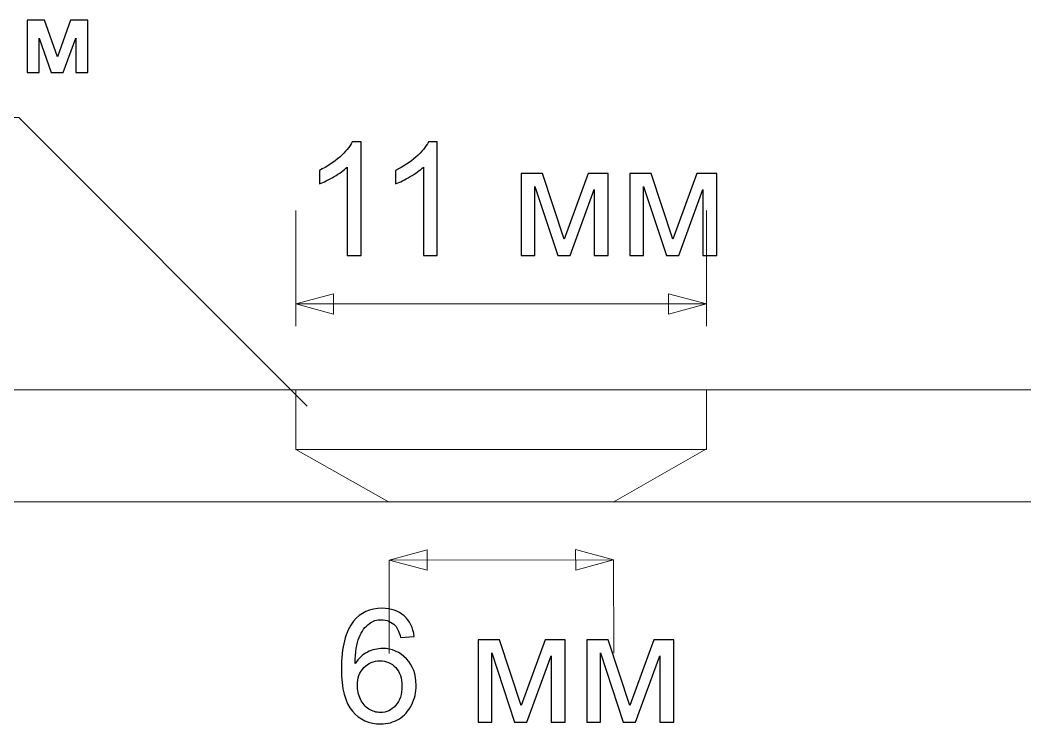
# Model space of a CAD drawing. Header units: centimetres. Extents: x -84 to 84, y -59 to 59.
# Drawn here: x -40.666 to -37.975, y 16.332 to 18.217 of the extents above; entities that cross this region are included whole.
import ezdxf

# ---------------------------------------------------------------- set-up
doc = ezdxf.new("R2010")
doc.units = ezdxf.units.CM
doc.header["$MEASUREMENT"] = 0
doc.layers.add('layer 1', color=7, linetype='Continuous')

msp = doc.modelspace()

# ---------------------------------------------------------------- linework, layer by layer
at = {"layer": 'layer 1', "color": 155}
for points, knots in [([(-40.64665, 18.21664), (-40.64665, 18.21664), (-40.60033, 18.21664), (-40.60033, 18.21664), (-40.60033, 18.21664), (-40.60033, 18.21664), (-40.5658, 18.11869), (-40.5658, 18.11869), (-40.5658, 18.11869), (-40.5658, 18.11869), (-40.53069, 18.21664), (-40.53069, 18.21664), (-40.53069, 18.21664), (-40.53069, 18.21664), (-40.48469, 18.21664), (-40.48469, 18.21664), (-40.48469, 18.21664), (-40.48469, 18.21664), (-40.48469, 18.07608), (-40.48469, 18.07608), (-40.48469, 18.07608), (-40.48469, 18.07608), (-40.51638, 18.07608), (-40.51638, 18.07608), (-40.51638, 18.07608), (-40.51638, 18.07608), (-40.51638, 18.16861), (-40.51638, 18.16861), (-40.51638, 18.16861), (-40.51638, 18.16861), (-40.55041, 18.07608), (-40.55041, 18.07608), (-40.55041, 18.07608), (-40.55041, 18.07608), (-40.58232, 18.07608), (-40.58232, 18.07608), (-40.58232, 18.07608), (-40.58232, 18.07608), (-40.61496, 18.16861), (-40.61496, 18.16861), (-40.61496, 18.16861), (-40.61496, 18.16861), (-40.61496, 18.07608), (-40.61496, 18.07608), (-40.61496, 18.07608), (-40.61496, 18.07608), (-40.64665, 18.07608), (-40.64665, 18.07608), (-40.64665, 18.07608), (-40.64665, 18.07608), (-40.64665, 18.21664), (-40.64665, 18.21664)], [0, 0, 0, 0, 0.0714286, 0.0714286, 0.0714286, 0.0714286, 0.1428571, 0.1428571, 0.1428571, 0.1428571, 0.2142857, 0.2142857, 0.2142857, 0.2142857, 0.2857143, 0.2857143, 0.2857143, 0.2857143, 0.3571429, 0.3571429, 0.3571429, 0.3571429, 0.4285714, 0.4285714, 0.4285714, 0.4285714, 0.5, 0.5, 0.5, 0.5, 0.5714286, 0.5714286, 0.5714286, 0.5714286, 0.6428571, 0.6428571, 0.6428571, 0.6428571, 0.7142857, 0.7142857, 0.7142857, 0.7142857, 0.7857143, 0.7857143, 0.7857143, 0.7857143, 0.8571429, 0.8571429, 0.8571429, 0.8571429, 1, 1, 1, 1]), ([(-39.75247, 17.58599), (-39.75247, 17.58599), (-39.78972, 17.58599), (-39.78972, 17.58599), (-39.78972, 17.58599), (-39.78972, 17.58599), (-39.78972, 17.8232), (-39.78972, 17.8232), (-39.78972, 17.8232), (-39.79868, 17.81459), (-39.81047, 17.80605), (-39.825, 17.79751), (-39.825, 17.79751), (-39.83954, 17.78898), (-39.85266, 17.78256), (-39.86423, 17.77832), (-39.86423, 17.77832), (-39.86423, 17.77832), (-39.86423, 17.81431), (-39.86423, 17.81431), (-39.86423, 17.81431), (-39.84342, 17.82404), (-39.82521, 17.8359), (-39.80962, 17.84987), (-39.80962, 17.84987), (-39.79403, 17.86377), (-39.78295, 17.87724), (-39.77646, 17.89036), (-39.77646, 17.89036), (-39.77646, 17.89036), (-39.75247, 17.89036), (-39.75247, 17.89036), (-39.75247, 17.89036), (-39.75247, 17.89036), (-39.75247, 17.58599), (-39.75247, 17.58599)], [0, 0, 0, 0, 0.1, 0.1, 0.1, 0.1, 0.2, 0.2, 0.2, 0.2, 0.3, 0.3, 0.3, 0.3, 0.4, 0.4, 0.4, 0.4, 0.5, 0.5, 0.5, 0.5, 0.6, 0.6, 0.6, 0.6, 0.7, 0.7, 0.7, 0.7, 0.8, 0.8, 0.8, 0.8, 1, 1, 1, 1]), ([(-39.54843, 17.58599), (-39.54843, 17.58599), (-39.58568, 17.58599), (-39.58568, 17.58599), (-39.58568, 17.58599), (-39.58568, 17.58599), (-39.58568, 17.8232), (-39.58568, 17.8232), (-39.58568, 17.8232), (-39.59464, 17.81459), (-39.60643, 17.80605), (-39.62096, 17.79751), (-39.62096, 17.79751), (-39.6355, 17.78898), (-39.64862, 17.78256), (-39.66019, 17.77832), (-39.66019, 17.77832), (-39.66019, 17.77832), (-39.66019, 17.81431), (-39.66019, 17.81431), (-39.66019, 17.81431), (-39.63938, 17.82404), (-39.62117, 17.8359), (-39.60558, 17.84987), (-39.60558, 17.84987), (-39.58999, 17.86377), (-39.57891, 17.87724), (-39.57242, 17.89036), (-39.57242, 17.89036), (-39.57242, 17.89036), (-39.54843, 17.89036), (-39.54843, 17.89036), (-39.54843, 17.89036), (-39.54843, 17.89036), (-39.54843, 17.58599), (-39.54843, 17.58599)], [0, 0, 0, 0, 0.1, 0.1, 0.1, 0.1, 0.2, 0.2, 0.2, 0.2, 0.3, 0.3, 0.3, 0.3, 0.4, 0.4, 0.4, 0.4, 0.5, 0.5, 0.5, 0.5, 0.6, 0.6, 0.6, 0.6, 0.7, 0.7, 0.7, 0.7, 0.8, 0.8, 0.8, 0.8, 1, 1, 1, 1]), ([(-39.32364, 17.8057), (-39.32364, 17.8057), (-39.26635, 17.8057), (-39.26635, 17.8057), (-39.26635, 17.8057), (-39.26635, 17.8057), (-39.20828, 17.62988), (-39.20828, 17.62988), (-39.20828, 17.62988), (-39.20828, 17.62988), (-39.14401, 17.8057), (-39.14401, 17.8057), (-39.14401, 17.8057), (-39.14401, 17.8057), (-39.09081, 17.8057), (-39.09081, 17.8057), (-39.09081, 17.8057), (-39.09081, 17.8057), (-39.09081, 17.58599), (-39.09081, 17.58599), (-39.09081, 17.58599), (-39.09081, 17.58599), (-39.12806, 17.58599), (-39.12806, 17.58599), (-39.12806, 17.58599), (-39.12806, 17.58599), (-39.12806, 17.76287), (-39.12806, 17.76287), (-39.12806, 17.76287), (-39.12806, 17.76287), (-39.19276, 17.58599), (-39.19276, 17.58599), (-39.19276, 17.58599), (-39.19276, 17.58599), (-39.22606, 17.58599), (-39.22606, 17.58599), (-39.22606, 17.58599), (-39.22606, 17.58599), (-39.28723, 17.77134), (-39.28723, 17.77134), (-39.28723, 17.77134), (-39.28723, 17.77134), (-39.28723, 17.58599), (-39.28723, 17.58599), (-39.28723, 17.58599), (-39.28723, 17.58599), (-39.32364, 17.58599), (-39.32364, 17.58599), (-39.32364, 17.58599), (-39.32364, 17.58599), (-39.32364, 17.8057), (-39.32364, 17.8057)], [0, 0, 0, 0, 0.0714286, 0.0714286, 0.0714286, 0.0714286, 0.1428571, 0.1428571, 0.1428571, 0.1428571, 0.2142857, 0.2142857, 0.2142857, 0.2142857, 0.2857143, 0.2857143, 0.2857143, 0.2857143, 0.3571429, 0.3571429, 0.3571429, 0.3571429, 0.4285714, 0.4285714, 0.4285714, 0.4285714, 0.5, 0.5, 0.5, 0.5, 0.5714286, 0.5714286, 0.5714286, 0.5714286, 0.6428571, 0.6428571, 0.6428571, 0.6428571, 0.7142857, 0.7142857, 0.7142857, 0.7142857, 0.7857143, 0.7857143, 0.7857143, 0.7857143, 0.8571429, 0.8571429, 0.8571429, 0.8571429, 1, 1, 1, 1]), ([(-39.0326, 17.8057), (-39.0326, 17.8057), (-38.97531, 17.8057), (-38.97531, 17.8057), (-38.97531, 17.8057), (-38.97531, 17.8057), (-38.91724, 17.62988), (-38.91724, 17.62988), (-38.91724, 17.62988), (-38.91724, 17.62988), (-38.85297, 17.8057), (-38.85297, 17.8057), (-38.85297, 17.8057), (-38.85297, 17.8057), (-38.79977, 17.8057), (-38.79977, 17.8057), (-38.79977, 17.8057), (-38.79977, 17.8057), (-38.79977, 17.58599), (-38.79977, 17.58599), (-38.79977, 17.58599), (-38.79977, 17.58599), (-38.83702, 17.58599), (-38.83702, 17.58599), (-38.83702, 17.58599), (-38.83702, 17.58599), (-38.83702, 17.76287), (-38.83702, 17.76287), (-38.83702, 17.76287), (-38.83702, 17.76287), (-38.90172, 17.58599), (-38.90172, 17.58599), (-38.90172, 17.58599), (-38.90172, 17.58599), (-38.93502, 17.58599), (-38.93502, 17.58599), (-38.93502, 17.58599), (-38.93502, 17.58599), (-38.99619, 17.77134), (-38.99619, 17.77134), (-38.99619, 17.77134), (-38.99619, 17.77134), (-38.99619, 17.58599), (-38.99619, 17.58599), (-38.99619, 17.58599), (-38.99619, 17.58599), (-39.0326, 17.58599), (-39.0326, 17.58599), (-39.0326, 17.58599), (-39.0326, 17.58599), (-39.0326, 17.8057), (-39.0326, 17.8057)], [0, 0, 0, 0, 0.0714286, 0.0714286, 0.0714286, 0.0714286, 0.1428571, 0.1428571, 0.1428571, 0.1428571, 0.2142857, 0.2142857, 0.2142857, 0.2142857, 0.2857143, 0.2857143, 0.2857143, 0.2857143, 0.3571429, 0.3571429, 0.3571429, 0.3571429, 0.4285714, 0.4285714, 0.4285714, 0.4285714, 0.5, 0.5, 0.5, 0.5, 0.5714286, 0.5714286, 0.5714286, 0.5714286, 0.6428571, 0.6428571, 0.6428571, 0.6428571, 0.7142857, 0.7142857, 0.7142857, 0.7142857, 0.7857143, 0.7857143, 0.7857143, 0.7857143, 0.8571429, 0.8571429, 0.8571429, 0.8571429, 1, 1, 1, 1]), ([(-39.61019, 16.56625), (-39.61019, 16.56625), (-39.64702, 16.56329), (-39.64702, 16.56329), (-39.64702, 16.56329), (-39.65033, 16.57789), (-39.65506, 16.58855), (-39.6612, 16.59518), (-39.6612, 16.59518), (-39.67129, 16.60583), (-39.68378, 16.61112), (-39.69859, 16.61112), (-39.69859, 16.61112), (-39.71052, 16.61112), (-39.7211, 16.60781), (-39.7302, 16.60118), (-39.7302, 16.60118), (-39.74191, 16.59264), (-39.75109, 16.58022), (-39.75793, 16.56385), (-39.75793, 16.56385), (-39.7647, 16.54741), (-39.76823, 16.52406), (-39.76851, 16.49379), (-39.76851, 16.49379), (-39.75955, 16.50741), (-39.74855, 16.51757), (-39.73556, 16.52413), (-39.73556, 16.52413), (-39.72258, 16.53076), (-39.70904, 16.53408), (-39.69478, 16.53408), (-39.69478, 16.53408), (-39.66995, 16.53408), (-39.64878, 16.52491), (-39.63128, 16.50663), (-39.63128, 16.50663), (-39.61386, 16.48836), (-39.60511, 16.46479), (-39.60511, 16.4358), (-39.60511, 16.4358), (-39.60511, 16.41675), (-39.6092, 16.39911), (-39.61738, 16.38274), (-39.61738, 16.38274), (-39.62564, 16.36637), (-39.63686, 16.35388), (-39.65125, 16.3452), (-39.65125, 16.3452), (-39.66557, 16.33652), (-39.68187, 16.33215), (-39.70008, 16.33215), (-39.70008, 16.33215), (-39.73105, 16.33215), (-39.75638, 16.34358), (-39.77599, 16.36637), (-39.77599, 16.36637), (-39.79554, 16.38916), (-39.80534, 16.42676), (-39.80534, 16.47912), (-39.80534, 16.47912), (-39.80534, 16.53768), (-39.79448, 16.58029), (-39.77282, 16.60689), (-39.77282, 16.60689), (-39.75391, 16.63003), (-39.72844, 16.6416), (-39.69634, 16.6416), (-39.69634, 16.6416), (-39.67249, 16.6416), (-39.65287, 16.6349), (-39.63763, 16.62157), (-39.63763, 16.62157), (-39.62239, 16.60823), (-39.61322, 16.58982), (-39.61019, 16.56625)], [0, 0, 0, 0, 0.05, 0.05, 0.05, 0.05, 0.1, 0.1, 0.1, 0.1, 0.15, 0.15, 0.15, 0.15, 0.2, 0.2, 0.2, 0.2, 0.25, 0.25, 0.25, 0.25, 0.3, 0.3, 0.3, 0.3, 0.35, 0.35, 0.35, 0.35, 0.4, 0.4, 0.4, 0.4, 0.45, 0.45, 0.45, 0.45, 0.5, 0.5, 0.5, 0.5, 0.55, 0.55, 0.55, 0.55, 0.6, 0.6, 0.6, 0.6, 0.65, 0.65, 0.65, 0.65, 0.7, 0.7, 0.7, 0.7, 0.75, 0.75, 0.75, 0.75, 0.8, 0.8, 0.8, 0.8, 0.85, 0.85, 0.85, 0.85, 0.9, 0.9, 0.9, 0.9, 1, 1, 1, 1]), ([(-39.43916, 16.55694), (-39.43916, 16.55694), (-39.38187, 16.55694), (-39.38187, 16.55694), (-39.38187, 16.55694), (-39.38187, 16.55694), (-39.3238, 16.38112), (-39.3238, 16.38112), (-39.3238, 16.38112), (-39.3238, 16.38112), (-39.25953, 16.55694), (-39.25953, 16.55694), (-39.25953, 16.55694), (-39.25953, 16.55694), (-39.20633, 16.55694), (-39.20633, 16.55694), (-39.20633, 16.55694), (-39.20633, 16.55694), (-39.20633, 16.33723), (-39.20633, 16.33723), (-39.20633, 16.33723), (-39.20633, 16.33723), (-39.24358, 16.33723), (-39.24358, 16.33723), (-39.24358, 16.33723), (-39.24358, 16.33723), (-39.24358, 16.51411), (-39.24358, 16.51411), (-39.24358, 16.51411), (-39.24358, 16.51411), (-39.30828, 16.33723), (-39.30828, 16.33723), (-39.30828, 16.33723), (-39.30828, 16.33723), (-39.34158, 16.33723), (-39.34158, 16.33723), (-39.34158, 16.33723), (-39.34158, 16.33723), (-39.40275, 16.52258), (-39.40275, 16.52258), (-39.40275, 16.52258), (-39.40275, 16.52258), (-39.40275, 16.33723), (-39.40275, 16.33723), (-39.40275, 16.33723), (-39.40275, 16.33723), (-39.43916, 16.33723), (-39.43916, 16.33723), (-39.43916, 16.33723), (-39.43916, 16.33723), (-39.43916, 16.55694), (-39.43916, 16.55694)], [0, 0, 0, 0, 0.0714286, 0.0714286, 0.0714286, 0.0714286, 0.1428571, 0.1428571, 0.1428571, 0.1428571, 0.2142857, 0.2142857, 0.2142857, 0.2142857, 0.2857143, 0.2857143, 0.2857143, 0.2857143, 0.3571429, 0.3571429, 0.3571429, 0.3571429, 0.4285714, 0.4285714, 0.4285714, 0.4285714, 0.5, 0.5, 0.5, 0.5, 0.5714286, 0.5714286, 0.5714286, 0.5714286, 0.6428571, 0.6428571, 0.6428571, 0.6428571, 0.7142857, 0.7142857, 0.7142857, 0.7142857, 0.7857143, 0.7857143, 0.7857143, 0.7857143, 0.8571429, 0.8571429, 0.8571429, 0.8571429, 1, 1, 1, 1]), ([(-39.14812, 16.55694), (-39.14812, 16.55694), (-39.09083, 16.55694), (-39.09083, 16.55694), (-39.09083, 16.55694), (-39.09083, 16.55694), (-39.03276, 16.38112), (-39.03276, 16.38112), (-39.03276, 16.38112), (-39.03276, 16.38112), (-38.96849, 16.55694), (-38.96849, 16.55694), (-38.96849, 16.55694), (-38.96849, 16.55694), (-38.91529, 16.55694), (-38.91529, 16.55694), (-38.91529, 16.55694), (-38.91529, 16.55694), (-38.91529, 16.33723), (-38.91529, 16.33723), (-38.91529, 16.33723), (-38.91529, 16.33723), (-38.95254, 16.33723), (-38.95254, 16.33723), (-38.95254, 16.33723), (-38.95254, 16.33723), (-38.95254, 16.51411), (-38.95254, 16.51411), (-38.95254, 16.51411), (-38.95254, 16.51411), (-39.01724, 16.33723), (-39.01724, 16.33723), (-39.01724, 16.33723), (-39.01724, 16.33723), (-39.05054, 16.33723), (-39.05054, 16.33723), (-39.05054, 16.33723), (-39.05054, 16.33723), (-39.11171, 16.52258), (-39.11171, 16.52258), (-39.11171, 16.52258), (-39.11171, 16.52258), (-39.11171, 16.33723), (-39.11171, 16.33723), (-39.11171, 16.33723), (-39.11171, 16.33723), (-39.14812, 16.33723), (-39.14812, 16.33723), (-39.14812, 16.33723), (-39.14812, 16.33723), (-39.14812, 16.55694), (-39.14812, 16.55694)], [0, 0, 0, 0, 0.0714286, 0.0714286, 0.0714286, 0.0714286, 0.1428571, 0.1428571, 0.1428571, 0.1428571, 0.2142857, 0.2142857, 0.2142857, 0.2142857, 0.2857143, 0.2857143, 0.2857143, 0.2857143, 0.3571429, 0.3571429, 0.3571429, 0.3571429, 0.4285714, 0.4285714, 0.4285714, 0.4285714, 0.5, 0.5, 0.5, 0.5, 0.5714286, 0.5714286, 0.5714286, 0.5714286, 0.6428571, 0.6428571, 0.6428571, 0.6428571, 0.7142857, 0.7142857, 0.7142857, 0.7142857, 0.7857143, 0.7857143, 0.7857143, 0.7857143, 0.8571429, 0.8571429, 0.8571429, 0.8571429, 1, 1, 1, 1]), ([(-39.76259, 16.43544), (-39.76259, 16.4226), (-39.75984, 16.41032), (-39.7544, 16.39861), (-39.7544, 16.39861), (-39.74897, 16.3869), (-39.74135, 16.37801), (-39.73168, 16.37187), (-39.73168, 16.37187), (-39.72195, 16.36573), (-39.71165, 16.36263), (-39.70071, 16.36263), (-39.70071, 16.36263), (-39.68484, 16.36263), (-39.67129, 16.36898), (-39.66007, 16.38168), (-39.66007, 16.38168), (-39.64885, 16.39438), (-39.64321, 16.41159), (-39.64321, 16.4334), (-39.64321, 16.4334), (-39.64321, 16.45435), (-39.64878, 16.47086), (-39.65986, 16.48293), (-39.65986, 16.48293), (-39.67094, 16.49499), (-39.68505, 16.50106), (-39.70219, 16.50106), (-39.70219, 16.50106), (-39.71898, 16.50106), (-39.73331, 16.49499), (-39.74502, 16.48293), (-39.74502, 16.48293), (-39.75673, 16.47086), (-39.76259, 16.45506), (-39.76259, 16.43544)], [0, 0, 0, 0, 0.1, 0.1, 0.1, 0.1, 0.2, 0.2, 0.2, 0.2, 0.3, 0.3, 0.3, 0.3, 0.4, 0.4, 0.4, 0.4, 0.5, 0.5, 0.5, 0.5, 0.6, 0.6, 0.6, 0.6, 0.7, 0.7, 0.7, 0.7, 0.8, 0.8, 0.8, 0.8, 1, 1, 1, 1])]:
    msp.add_open_spline(points, degree=3, knots=knots, dxfattribs=at)
at = {"layer": 'layer 1', "color": 155, "lineweight": 20}
msp.add_open_spline([(-39.89704, 17.18303), (-39.89704, 17.18303), (-40.66963, 17.95561), (-40.66963, 17.95561), (-40.66963, 17.95561), (-40.66963, 17.95561), (-43.04559, 17.95561), (-43.04559, 17.95561)], degree=3, knots=[0, 0, 0, 0, 0.3333333, 0.3333333, 0.3333333, 0.3333333, 1, 1, 1, 1], dxfattribs=at)
at = {"layer": 'layer 1', "color": 155, "lineweight": 9}
for points in [[(-39.92772, 17.39703), (-39.92772, 17.39703), (-39.92772, 17.70686), (-39.92772, 17.70686)], [(-38.82772, 17.39703), (-38.82772, 17.39703), (-38.82772, 17.70686), (-38.82772, 17.70686)], [(-38.82772, 17.45686), (-38.82772, 17.45686), (-39.92772, 17.45686), (-39.92772, 17.45686)], [(-39.67756, 16.77089), (-39.67756, 16.77089), (-39.67727, 16.52089), (-39.67727, 16.52089)], [(-39.67755, 16.77088), (-39.67755, 16.77088), (-39.0763, 16.77158), (-39.0763, 16.77158)], [(-39.07631, 16.77159), (-39.07631, 16.77159), (-39.07602, 16.52159), (-39.07602, 16.52159)]]:
    msp.add_open_spline(points, degree=3, dxfattribs=at)
for points in [[(-39.82612, 17.48408), (-39.82612, 17.48408), (-39.92772, 17.45686), (-39.92772, 17.45686), (-39.92772, 17.45686), (-39.92772, 17.45686), (-39.82612, 17.42963), (-39.82612, 17.42963), (-39.82612, 17.42963), (-39.82612, 17.42963), (-39.82612, 17.48408), (-39.82612, 17.48408)], [(-38.92931, 17.48408), (-38.92931, 17.48408), (-38.82772, 17.45686), (-38.82772, 17.45686), (-38.82772, 17.45686), (-38.82772, 17.45686), (-38.92931, 17.42963), (-38.92931, 17.42963), (-38.92931, 17.42963), (-38.92931, 17.42963), (-38.92931, 17.48408), (-38.92931, 17.48408)], [(-39.57592, 16.74377), (-39.57592, 16.74377), (-39.67755, 16.77088), (-39.67755, 16.77088), (-39.67755, 16.77088), (-39.67755, 16.77088), (-39.57598, 16.79821), (-39.57598, 16.79821), (-39.57598, 16.79821), (-39.57598, 16.79821), (-39.57592, 16.74377), (-39.57592, 16.74377)], [(-39.17786, 16.74423), (-39.17786, 16.74423), (-39.0763, 16.77158), (-39.0763, 16.77158), (-39.0763, 16.77158), (-39.0763, 16.77158), (-39.17792, 16.79868), (-39.17792, 16.79868), (-39.17792, 16.79868), (-39.17792, 16.79868), (-39.17786, 16.74423), (-39.17786, 16.74423)]]:
    msp.add_open_spline(points, degree=3, knots=[0, 0, 0, 0, 0.25, 0.25, 0.25, 0.25, 0.5, 0.5, 0.5, 0.5, 1, 1, 1, 1], dxfattribs=at)
at = {"layer": 'layer 1', "color": 254, "lineweight": 20}
msp.add_open_spline([(-57.22765, 17.22703), (-57.22765, 17.22703), (51.47238, 17.22703), (51.47238, 17.22703), (51.47238, 17.22703), (51.55488, 17.22703), (51.62236, 17.15954), (51.62236, 17.07704), (51.62236, 17.07704), (51.62236, 17.07704), (51.62236, 17.07702), (51.62236, 17.07702), (51.62236, 17.07702), (51.62236, 16.99452), (51.55488, 16.92703), (51.47238, 16.92703), (51.47238, 16.92703), (51.47238, 16.92703), (-57.22765, 16.92703), (-57.22765, 16.92703), (-57.22765, 16.92703), (-57.31015, 16.92703), (-57.37763, 16.99452), (-57.37763, 17.07702), (-57.37763, 17.07702), (-57.37763, 17.07702), (-57.37763, 17.07704), (-57.37763, 17.07704), (-57.37763, 17.07704), (-57.37763, 17.15954), (-57.31015, 17.22703), (-57.22765, 17.22703)], degree=3, knots=[0, 0, 0, 0, 0.1111111, 0.1111111, 0.1111111, 0.1111111, 0.2222222, 0.2222222, 0.2222222, 0.2222222, 0.3333333, 0.3333333, 0.3333333, 0.3333333, 0.4444444, 0.4444444, 0.4444444, 0.4444444, 0.5555556, 0.5555556, 0.5555556, 0.5555556, 0.6666667, 0.6666667, 0.6666667, 0.6666667, 0.7777778, 0.7777778, 0.7777778, 0.7777778, 1, 1, 1, 1], dxfattribs=at)
at = {"layer": 'layer 1', "color": 253, "lineweight": 20}
msp.add_open_spline([(-39.92772, 17.22703), (-39.92772, 17.22703), (-38.82772, 17.22703), (-38.82772, 17.22703), (-38.82772, 17.22703), (-38.82772, 17.22703), (-38.82772, 17.06703), (-38.82772, 17.06703), (-38.82772, 17.06703), (-38.82772, 17.06703), (-39.92772, 17.06703), (-39.92772, 17.06703), (-39.92772, 17.06703), (-39.92772, 17.06703), (-39.92772, 17.22703), (-39.92772, 17.22703)], degree=3, knots=[0, 0, 0, 0, 0.2, 0.2, 0.2, 0.2, 0.4, 0.4, 0.4, 0.4, 0.6, 0.6, 0.6, 0.6, 1, 1, 1, 1], dxfattribs=at)
at = {"layer": 'layer 1', "color": 250, "lineweight": 20}
for points in [[(-39.67773, 16.9261), (-39.67773, 16.9261), (-39.92772, 17.06694), (-39.92772, 17.06694)], [(-39.07772, 16.9261), (-39.07772, 16.9261), (-38.82772, 17.06827), (-38.82772, 17.06827)]]:
    msp.add_open_spline(points, degree=3, dxfattribs=at)

doc.saveas('drawing.dxf')
